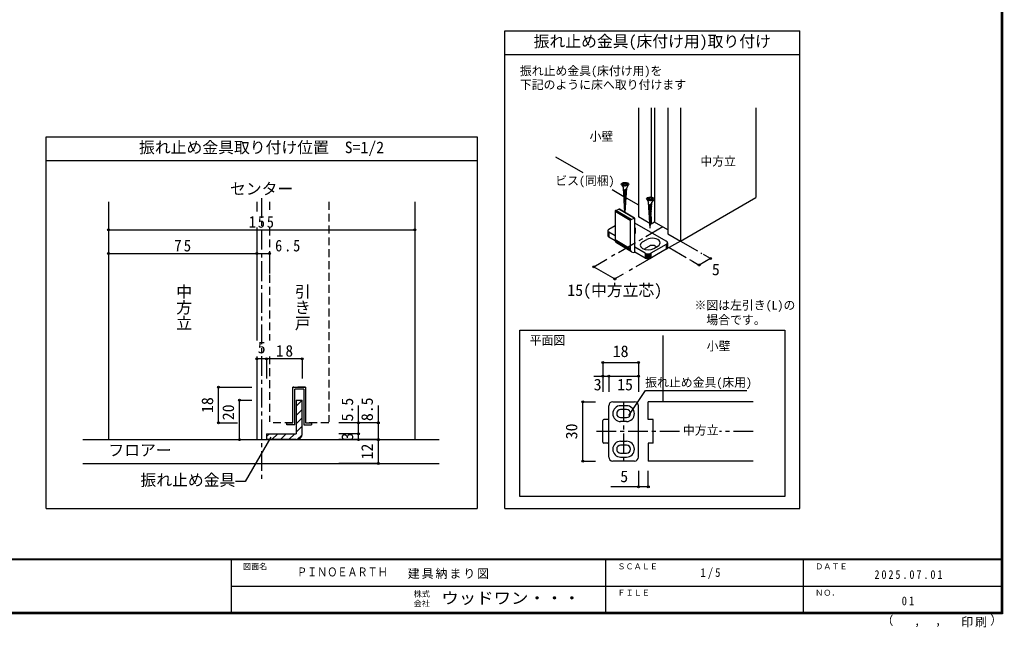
# Model space of a CAD drawing. Units: millimetres at full size, sheet at 1:5, with parts at other scales. Extents: x -973 to 977, y -718 to 696.
# Drawn here: x -266 to 977, y -718 to 51 of the extents above; entities that cross this region are included whole.
import ezdxf
from ezdxf.enums import TextEntityAlignment as Align

# ---------------------------------------------------------------- set-up
doc = ezdxf.new("R2010")
doc.units = ezdxf.units.MM
doc.header["$LTSCALE"] = 5
doc.header["$PDMODE"] = 32
doc.header["$PDSIZE"] = 2.5
doc.linetypes.add('CHAIN1', pattern=[8, 5, -1, 1, -1])
doc.linetypes.add('DASHED2', pattern=[3, 2, -1])
for name, color, linetype in [('0-6_扉', 2, 'Continuous'), ('0-7_金物', 7, 'Continuous'), ('0-A_文字', 7, 'Continuous'), ('0-B_寸法', 7, 'Continuous'), ('1-1_通り芯', 4, 'CHAIN1'), ('1-3_仕上げ', 2, 'Continuous'), ('1-4_枠', 3, 'Continuous'), ('1-6_扉', 7, 'DASHED2'), ('1-7_金物', 7, 'Continuous'), ('1-A_文字', 7, 'Continuous'), ('1-B_寸法', 7, 'Continuous'), ('F-1_枠', 6, 'Continuous'), ('F-A_文字', 7, 'Continuous')]:
    doc.layers.add(name, color=color, linetype=linetype)
doc.styles.add('@ＭＳ ゴシック', font='')
doc.styles.add('ＭＳ ゴシック', font='')
doc.styles.get('@ＭＳ ゴシック').set_extended_font_data('@MS Gothic')
doc.styles.get('ＭＳ ゴシック').set_extended_font_data('MS Gothic')

msp = doc.modelspace()

# ---------------------------------------------------------------- linework, layer by layer
at = {"layer": '0-6_扉'}
for p, q in [((516.628, -60.971), (516.628, -198.71)), ((532.538, -60.971), (532.538, -173.427)), ((536.957, -60.971), (536.957, -205.344)), ((553.751, -60.971), (553.751, -220.143)), ((569.661, -60.971), (569.661, -229.329)), ((665.12, -60.971), (665.12, -174.215)), ((531.125, -207.08), (516.628, -198.71)), ((532.538, -197.994), (532.538, -207.895)), ((532.538, -207.895), (531.85, -207.498)), ((536.957, -205.344), (532.538, -207.895)), ((553.751, -215.04), (536.957, -205.344))]:
    msp.add_line(p, q, dxfattribs=at)
at = {"layer": '0-6_扉', "color": 7}
for p, q in [((411.904, -122.938), (446.197, -142.737)), ((483.236, -164.122), (498.251, -172.791)), ((501.007, -174.382), (516.628, -183.401))]:
    msp.add_line(p, q, dxfattribs=at)
at = {"layer": '0-6_扉'}
msp.add_lwpolyline([(553.751, -220.143), (569.661, -229.329), (665.12, -174.215)], dxfattribs=at)
at = {"layer": '0-7_金物'}
for p, q in [((495.696, -158.608), (497.521, -161.767)), ((495.802, -156.836), (499.165, -156.836)), ((495.802, -156.836), (495.802, -157.87)), ((495.802, -157.87), (499.165, -157.87)), ((499.165, -156.836), (499.165, -155.32)), ((499.165, -155.32), (500.199, -155.32)), ((499.165, -159.386), (499.165, -157.87)), ((499.165, -159.386), (500.199, -159.386)), ((500.199, -156.836), (500.199, -155.32)), ((500.199, -156.836), (503.562, -156.836)), ((503.667, -158.608), (501.843, -161.767)), ((503.562, -157.87), (503.562, -156.836)), ((499.594, -193.07), (497.521, -161.767)), ((501.738, -163.342), (497.774, -165.586)), ((501.63, -164.97), (497.874, -167.097)), ((501.523, -166.598), (497.974, -168.607)), ((501.415, -168.226), (498.074, -170.118)), ((501.307, -169.854), (498.174, -171.628)), ((501.199, -171.483), (498.274, -173.138)), ((501.091, -173.111), (498.374, -174.649)), ((499.762, -193.17), (501.843, -161.767)), ((530.984, -175.207), (530.984, -173.691)), ((530.984, -173.691), (532.018, -173.691)), ((532.018, -175.207), (532.018, -173.691)), ((500.983, -174.739), (498.474, -176.159)), ((500.875, -176.367), (498.574, -177.67)), ((500.768, -177.995), (498.674, -179.18)), ((500.66, -179.623), (498.774, -180.691)), ((500.552, -181.251), (498.874, -182.201)), ((500.444, -182.879), (498.974, -183.711)), ((500.336, -184.508), (499.075, -185.222)), ((500.228, -186.136), (499.175, -186.732)), ((527.516, -176.979), (529.34, -180.139)), ((527.622, -175.207), (530.984, -175.207)), ((527.622, -175.207), (527.622, -176.241)), ((527.622, -176.241), (530.984, -176.241)), ((531.501, -212.757), (529.34, -180.139)), ((533.558, -181.713), (529.593, -183.958)), ((533.45, -183.341), (529.694, -185.468)), ((533.342, -184.969), (529.794, -186.978)), ((530.984, -177.757), (530.984, -176.241)), ((530.984, -177.757), (532.018, -177.757)), ((531.501, -212.757), (533.662, -180.139)), ((532.018, -175.207), (535.381, -175.207)), ((535.487, -176.979), (533.662, -180.139)), ((535.381, -176.241), (535.381, -175.207)), ((506.311, -203.386), (487.027, -191.896)), ((487.027, -191.896), (487.027, -227.619)), ((506.343, -203.093), (487.06, -191.602)), ((506.439, -202.791), (487.155, -191.301)), ((506.591, -202.503), (487.308, -191.013)), ((506.789, -202.248), (487.506, -190.757)), ((507.02, -202.043), (487.737, -190.552)), ((487.985, -190.412), (491.815, -188.805)), ((507.268, -201.902), (487.985, -190.412)), ((511.098, -200.295), (491.815, -188.805)), ((511.346, -200.228), (492.063, -188.737)), ((511.577, -200.239), (492.294, -188.749)), ((511.776, -200.328), (492.492, -188.838)), ((500.12, -187.764), (499.275, -188.243)), ((500.012, -189.392), (499.375, -189.753)), ((499.905, -191.02), (499.475, -191.263)), ((533.235, -186.597), (529.894, -188.489)), ((533.127, -188.226), (529.994, -189.999)), ((533.019, -189.854), (530.094, -191.51)), ((532.911, -191.482), (530.194, -193.02)), ((532.803, -193.11), (530.294, -194.53)), ((532.695, -194.738), (530.394, -196.041)), ((532.587, -196.366), (530.494, -197.551)), ((532.479, -197.994), (530.594, -199.062)), ((479.352, -214.107), (487.027, -209.676)), ((506.311, -203.386), (506.311, -239.11)), ((507.268, -201.902), (511.098, -200.295)), ((512.056, -243.195), (512.056, -200.976)), ((551.831, -229.416), (512.056, -206.452)), ((532.372, -199.623), (530.694, -200.572)), ((532.264, -201.251), (530.794, -202.083)), ((532.156, -202.879), (530.894, -203.593)), ((532.048, -204.507), (530.994, -205.103)), ((531.94, -206.135), (531.094, -206.614)), ((531.832, -207.763), (531.195, -208.124)), ((531.724, -209.391), (531.295, -209.635)), ((477.888, -216.148), (477.888, -222.272)), ((478.058, -216.895), (478.058, -223.019)), ((478.558, -217.592), (478.558, -223.715)), ((487.027, -222.621), (479.352, -218.19)), ((479.352, -218.19), (479.352, -224.313)), ((512.333, -213.086), (512.333, -219.21)), ((487.131, -228.804), (479.352, -224.313)), ((506.311, -239.11), (487.027, -227.619)), ((506.506, -240.709), (487.223, -229.218)), ((507.08, -242.035), (487.797, -230.544)), ((507.993, -242.997), (488.71, -231.506)), ((521.779, -230.437), (527.082, -227.375)), ((530.618, -235.54), (525.314, -238.602)), ((551.831, -233.499), (532.385, -244.726)), ((535.921, -238.602), (541.224, -235.54)), ((551.831, -233.499), (551.831, -239.623)), ((552.625, -232.901), (552.625, -239.025)), ((553.125, -232.205), (553.125, -238.329)), ((553.295, -231.458), (553.295, -237.581)), ((525.314, -244.726), (512.056, -237.071)), ((525.314, -250.849), (512.056, -243.195)), ((525.314, -244.726), (525.314, -250.849)), ((526.35, -245.184), (526.35, -251.308)), ((527.556, -245.473), (527.556, -251.597)), ((528.85, -245.571), (528.85, -251.695)), ((530.144, -245.473), (530.144, -251.597)), ((531.35, -245.184), (531.35, -251.308)), ((551.831, -239.623), (532.385, -250.849)), ((532.385, -244.726), (532.385, -250.849)), ((366.661, -342.079), (701.52, -342.079)), ((366.661, -552.197), (366.661, -342.079)), ((701.52, -342.079), (701.52, -552.197)), ((701.52, -552.197), (366.661, -552.197))]:
    msp.add_line(p, q, dxfattribs=at)
for points in [[(500.199, -159.386), (500.199, -157.87), (503.562, -157.87)], [(532.018, -177.757), (532.018, -176.241), (535.381, -176.241)]]:
    msp.add_lwpolyline(points, dxfattribs=at)
for centre in [(499.682, -157.353), (531.501, -175.724)]:
    msp.add_ellipse(centre, major_axis=(4.71, 0), ratio=0.5, dxfattribs=at)
for centre, major_axis, ratio, start_param, end_param in [((487.985, -191.494), (0.64, 1.074), 0.663414, 0.73181839, 2.30261472), ((491.815, -189.887), (0.64, 1.074), 0.663414, 6.22960554, 7.0150037), ((507.268, -202.985), (0.64, 1.074), 0.663414, 0.73181839, 2.30261472), ((511.098, -201.378), (0.64, 1.074), 0.663414, 5.44420737, 7.0150037), ((482.888, -216.148), (-5, 0), 0.57735, 5.49778714, 7.06858347), ((482.888, -222.272), (-5, 0), 0.57735, 6.28318531, 7.06858347), ((502.333, -213.086), (10, 0), 0.57735, 6.04714601, 6.5192246), ((502.333, -219.21), (10, 0), 0.57735, 6.04714601, 6.5192246), ((492.772, -225.209), (3.839, 6.443), 0.663414, 2.30261472, 3.08801288), ((528.85, -234.52), (10, 0), 0.57735, 2.35619449, 5.49778714), ((534.153, -231.458), (10, 0), 0.57735, 5.49778714, 8.6393798), ((534.153, -237.581), (5, 0), 0.57735, 0.26179939, 2.35619449), ((548.295, -231.458), (-5, 0), 0.57735, 2.35619449, 3.92699082), ((512.056, -236.7), (3.839, 6.443), 0.663414, 2.30261472, 3.87341104), ((528.85, -240.643), (5, 0), 0.57735, 2.35619449, 2.78022553), ((528.85, -242.684), (-5, 0), 0.57735, 0.78539816, 2.35619449), ((548.295, -237.581), (-5, 0), 0.57735, 2.35619449, 3.14159265), ((528.85, -248.808), (-5, 0), 0.57735, 0.78539816, 2.35619449)]:
    msp.add_ellipse(centre, major_axis=major_axis, ratio=ratio, start_param=start_param, end_param=end_param, dxfattribs=at)
at = {"layer": '0-A_文字', "color": 3}
for p, q in [((347.797, 36.633), (720.509, 36.633)), ((347.797, -567.5), (347.797, 36.633)), ((720.509, -567.5), (720.509, 36.633)), ((347.797, 6.633), (720.509, 6.633)), ((-232.203, -97.5), (312.797, -97.5)), ((-232.203, -567.5), (-232.203, -97.5)), ((312.797, -97.5), (312.797, -567.5)), ((-232.203, -127.5), (312.797, -127.5)), ((-232.203, -567.5), (312.797, -567.5)), ((347.797, -567.5), (720.509, -567.5))]:
    msp.add_line(p, q, dxfattribs=at)
at = {"layer": '0-A_文字', "color": 4}
for p, q in [((504.518, -449.741), (525.742, -418.374)), ((525.742, -418.374), (653.73, -418.374))]:
    msp.add_line(p, q, dxfattribs=at)
at = {"layer": '0-B_寸法', "color": 4, "linetype": 'CHAIN1'}
for p, q in [((547.564, -211.468), (478.993, -251.057)), ((569.661, -229.329), (500.196, -269.434)), ((569.661, -229.329), (596.767, -244.978)), ((555.366, -237.581), (584.763, -254.554))]:
    msp.add_line(p, q, dxfattribs=at)
at = {"layer": '0-B_寸法', "color": 4}
for p, q in [((607.698, -251.289), (598.727, -246.11)), ((460.209, -261.902), (476.852, -252.293)), ((584.763, -254.554), (593.404, -259.542)), ((607.698, -251.289), (593.404, -259.542)), ((460.209, -261.902), (486.725, -277.211)), ((497.183, -271.174), (486.725, -277.211))]:
    msp.add_line(p, q, dxfattribs=at)
at = {"layer": '0-B_寸法'}
for p in [(460.209, -261.902), (593.404, -259.542), (607.698, -251.289), (486.725, -277.211)]:
    msp.add_point(p, dxfattribs=at)
at = {"layer": '1-1_通り芯'}
msp.add_line((40.297, -174.852), (40.297, -532.789), dxfattribs=at)
at = {"layer": '1-3_仕上げ'}
for p, q in [((547.861, -432.479), (547.861, -348.529)), ((-185.709, -480.443), (264.785, -480.443)), ((-185.709, -510.443), (264.785, -510.443))]:
    msp.add_line(p, q, dxfattribs=at)
at = {"layer": '1-4_枠'}
for p, q in [((-153.453, -179.652), (-153.453, -480.443)), ((34.047, -179.652), (34.047, -192.081)), ((234.047, -179.652), (234.047, -480.443)), ((34.047, -212.081), (34.047, -355.167)), ((34.047, -375.167), (34.047, -480.443)), ((529.111, -454.979), (529.111, -432.479)), ((661.611, -432.479), (529.111, -432.479)), ((529.111, -484.979), (529.111, -507.479)), ((535.361, -484.979), (529.111, -484.979)), ((661.611, -507.479), (529.111, -507.479))]:
    msp.add_line(p, q, dxfattribs=at)
at = {"layer": '1-4_枠', "color": 4, "linetype": 'CHAIN1'}
for p, q in [((497.861, -432.479), (497.861, -507.479)), ((568.646, -469.979), (462.407, -469.979)), ((661.611, -469.979), (619.201, -469.979))]:
    msp.add_line(p, q, dxfattribs=at)
at = {"layer": '1-4_枠'}
msp.add_lwpolyline([(535.361, -484.979), (535.361, -454.979), (529.111, -454.979)], dxfattribs=at)
at = {"layer": '1-6_扉'}
for p, q in [((50.297, -179.652), (50.297, -192.081)), ((125.297, -179.652), (125.297, -457.943)), ((50.297, -212.081), (50.297, -355.167)), ((50.297, -375.167), (50.297, -457.943)), ((79.672, -459.193), (79.672, -414.193)), ((95.922, -414.193), (79.672, -414.193)), ((95.922, -414.193), (95.922, -459.193)), ((79.672, -459.193), (50.297, -459.193)), ((125.297, -459.193), (95.922, -459.193))]:
    msp.add_line(p, q, dxfattribs=at)
at = {"layer": '1-7_金物'}
for p, q in [((79.672, -459.193), (79.672, -414.193)), ((79.672, -414.193), (95.922, -414.193)), ((82.172, -461.693), (82.172, -416.693)), ((93.422, -416.693), (82.172, -416.693)), ((93.422, -416.693), (93.422, -461.693)), ((95.922, -414.193), (95.922, -459.193)), ((484.111, -432.479), (511.611, -432.479)), ((479.111, -502.479), (479.111, -437.479)), ((501.611, -437.479), (494.111, -437.479)), ((501.611, -442.479), (494.111, -442.479)), ((516.611, -502.479), (516.611, -437.479)), ((72.172, -459.193), (79.672, -459.193)), ((72.172, -461.693), (72.172, -459.193)), ((95.922, -459.193), (103.422, -459.193)), ((103.422, -459.193), (103.422, -461.693)), ((471.611, -483.729), (471.611, -456.229)), ((477.861, -454.979), (472.861, -454.979)), ((494.111, -452.479), (501.611, -452.479)), ((501.611, -457.479), (494.111, -457.479)), ((82.172, -461.693), (72.172, -461.693)), ((93.422, -461.693), (103.422, -461.693)), ((494.111, -482.479), (501.611, -482.479)), ((477.861, -484.979), (472.861, -484.979)), ((501.611, -487.479), (494.111, -487.479)), ((511.611, -507.479), (484.111, -507.479)), ((494.111, -497.479), (501.611, -497.479)), ((494.111, -502.479), (501.611, -502.479))]:
    msp.add_line(p, q, dxfattribs=at)
at = {"layer": '1-7_金物', "color": 4}
for p, q in [((84.047, -437.899), (91.547, -430.399)), ((84.047, -449.755), (91.547, -442.255)), ((84.047, -460.362), (91.547, -452.862)), ((84.047, -470.968), (91.547, -463.468)), ((46.547, -476.649), (50.253, -472.943)), ((53.36, -480.443), (60.86, -472.943)), ((63.967, -480.443), (71.466, -472.943)), ((74.573, -480.443), (82.073, -472.943)), ((85.282, -480.341), (91.447, -474.175))]:
    msp.add_line(p, q, dxfattribs=at)
at = {"layer": '1-7_金物', "color": 3}
for p, q in [((84.047, -430.443), (84.047, -472.943)), ((84.047, -430.443), (91.547, -430.443)), ((91.547, -472.943), (91.547, -430.443)), ((46.547, -472.943), (46.547, -480.443)), ((46.547, -472.943), (84.047, -472.943)), ((84.047, -480.443), (46.547, -480.443))]:
    msp.add_line(p, q, dxfattribs=at)
at = {"layer": '1-7_金物'}
for centre, radius, start, end in [((484.111, -437.479), 5, 90, 180), ((511.611, -437.479), 5, 0, 90), ((494.111, -447.479), 10, 90, 270), ((494.111, -447.479), 5, 90, 270), ((501.611, -447.479), 10, 270, 90), ((501.611, -447.479), 5, 270, 90), ((472.861, -456.229), 1.25, 90, 180), ((477.861, -456.229), 1.25, 0, 90), ((472.861, -483.729), 1.25, 180, 270), ((477.861, -483.729), 1.25, 270, 0), ((494.111, -492.479), 10, 90, 270), ((501.611, -492.479), 10, 270, 90), ((494.111, -492.479), 5, 90, 270), ((501.611, -492.479), 5, 270, 90), ((484.111, -502.479), 5, 180, 270), ((511.611, -502.479), 5, 270, 0)]:
    msp.add_arc(centre, radius, start, end, dxfattribs=at)
at = {"layer": '1-7_金物', "color": 3}
msp.add_arc((84.047, -472.943), 7.5, 270, 0, dxfattribs=at)
at = {"layer": '1-A_文字'}
for p, q in [((51.847, -477.231), (19.555, -533.162)), ((19.555, -533.162), (7.055, -533.162))]:
    msp.add_line(p, q, dxfattribs=at)
at = {"layer": '1-B_寸法', "color": 4}
for p, q in [((-153.453, -215.081), (234.047, -215.081)), ((-153.453, -245.081), (-153.453, -270.081)), ((-153.453, -245.081), (34.047, -245.081)), ((34.047, -245.081), (50.297, -245.081)), ((34.047, -245.081), (34.047, -270.081)), ((50.297, -245.081), (50.297, -270.081)), ((46.547, -378.167), (34.047, -378.167)), ((34.047, -378.167), (34.047, -403.167)), ((91.547, -378.167), (46.547, -378.167)), ((46.547, -378.167), (46.547, -403.167)), ((91.547, -378.167), (91.547, -403.167)), ((471.611, -382.871), (516.611, -382.871)), ((471.611, -382.871), (471.611, -399.979)), ((516.611, -382.871), (516.611, -399.979)), ((460.046, -399.979), (479.111, -399.979)), ((471.611, -399.979), (471.611, -419.979)), ((479.111, -399.979), (479.111, -419.979)), ((479.111, -399.979), (516.611, -399.979)), ((516.611, -399.979), (516.611, -419.979)), ((-14.149, -414.193), (27.797, -414.193)), ((-14.149, -459.193), (-14.149, -414.193)), ((12.267, -480.443), (12.267, -430.443)), ((12.267, -430.443), (27.797, -430.443)), ((446.228, -432.479), (462.407, -432.479)), ((446.228, -507.479), (446.228, -432.479)), ((162.797, -472.943), (162.797, -437.025)), ((187.797, -480.443), (187.797, -437.025)), ((-14.149, -459.193), (9.631, -459.193)), ((187.797, -459.193), (137.797, -459.193)), ((12.267, -480.443), (27.797, -480.443)), ((162.797, -472.943), (137.797, -472.943)), ((187.797, -480.443), (137.797, -480.443)), ((162.797, -480.443), (162.797, -472.943)), ((187.797, -510.443), (187.797, -480.443)), ((446.228, -507.479), (462.407, -507.479)), ((187.797, -510.443), (137.797, -510.443)), ((516.611, -519.979), (516.611, -539.995)), ((529.111, -539.995), (529.111, -519.979)), ((529.111, -539.995), (481.733, -539.995))]:
    msp.add_line(p, q, dxfattribs=at)
at = {"layer": '1-B_寸法'}
for p in [(-153.453, -215.081), (234.047, -215.081), (-153.453, -245.081), (34.047, -245.081), (50.297, -245.081), (34.047, -378.167), (46.547, -378.167), (91.547, -378.167), (471.611, -382.871), (516.611, -382.871), (471.611, -399.979), (479.111, -399.979), (516.611, -399.979), (-14.149, -414.193), (12.267, -430.443), (446.228, -432.479), (-14.149, -459.193), (162.797, -459.193), (187.797, -459.193), (162.797, -472.943), (12.267, -480.443), (162.797, -480.443), (187.797, -480.443), (187.797, -510.443), (446.228, -507.479), (516.611, -539.995), (529.111, -539.995)]:
    msp.add_point(p, dxfattribs=at)
at = {"layer": 'F-1_枠'}
for p, q in [((974.986, 695.833), (974.986, -700.833)), ((975.82, 695.833), (975.82, -700.833)), ((976.653, 695.833), (976.653, -700.833)), ((976.653, -631.667), (-973.347, -631.667)), ((976.653, -632.5), (-973.347, -632.5)), ((1.653, -632.5), (1.653, -699.167)), ((474.986, -632.5), (474.986, -699.167)), ((724.986, -632.5), (724.986, -699.167)), ((1.653, -665.833), (974.986, -665.834)), ((976.653, -699.167), (-973.347, -699.167)), ((976.653, -700), (-973.347, -700)), ((976.653, -700.833), (-973.347, -700.833))]:
    msp.add_line(p, q, dxfattribs=at)

# ---------------------------------------------------------------- texts
at = {"layer": '0-A_文字', "style": 'ＭＳ ゴシック'}
for s, height, p in [('振れ止め金具(床付け用)取り付け', 14.66, (384.153, 11.633)), ('振れ止め金具(床付け用)を', 11, (366.706, -22.826)), ('下記のように床へ取り付けます', 11, (366.706, -40.362)), ('小壁', 11, (454.815, -105.743)), ('振れ止め金具取り付け位置\u3000S=1/2', 14.66, (-114.703, -122.5)), ('中方立', 11, (594.89, -137.19)), ('平面図', 11, (379.103, -363.556)), ('小壁', 11, (602.861, -370.987)), ('中方立', 11, (572.861, -477.479))]:
    msp.add_text(s, height=height, dxfattribs=at).set_placement(p, align=Align.BOTTOM_LEFT)
at = {"layer": '0-B_寸法', "style": 'ＭＳ ゴシック'}
for s, height, p in [('ビス(同梱)', 11, (411.429, -161.867)), ('5', 14.66, (609.469, -276.859)), ('15(中方立芯)', 14.66, (426.725, -303.072)), ('※図は左引き(L)の', 11, (587.459, -319.218)), ('\u3000場合です。', 11, (587.459, -337.799))]:
    msp.add_text(s, height=height, dxfattribs=at).set_placement(p, align=Align.BOTTOM_LEFT)
at = {"layer": '1-A_文字', "style": 'ＭＳ ゴシック'}
for s, height, p in [('センター', 14.66, (0.297, -174.852)), ('振れ止め金具(床用)', 11, (525.146, -416.875)), ('フロアー', 14.66, (-153.453, -505.443)), ('振れ止め金具', 14.66, (-112.945, -543.162))]:
    msp.add_text(s, height=height, dxfattribs=at).set_placement(p, align=Align.BOTTOM_LEFT)
at = {"layer": '1-A_文字', "style": '@ＭＳ ゴシック'}
for s, p in [('中方立', (-69.703, -283.011)), ('引き戸', (80.297, -283.011))]:
    msp.add_text(s, height=14.66, rotation=270, dxfattribs=at).set_placement(p, align=Align.BOTTOM_LEFT)
at = {"layer": '1-B_寸法', "style": 'ＭＳ ゴシック'}
for s, p in [('5', (35.297, -375.667)), ('18', (484.111, -380.371)), ('3', (460.046, -422.479)), ('15', (489.736, -422.479)), ('5', (493.643, -538.607))]:
    msp.add_text(s, height=14.66, dxfattribs=at).set_placement(p, align=Align.BOTTOM_LEFT)
for s, p in [('18', (-16.649, -446.693)), ('5.5', (160.297, -457.349)), ('8.5', (185.297, -456.991)), ('20', (9.767, -455.843)), ('30', (443.728, -479.979)), ('3', (160.297, -481.693)), ('12', (185.297, -505.443))]:
    msp.add_text(s, height=14.66, rotation=90, dxfattribs=at).set_placement(p, align=Align.BOTTOM_LEFT)
at = {"layer": '1-B_寸法', "char_height": 14.66, "attachment_point": 7, "style": 'ＭＳ ゴシック'}
for s, insert in [('\\T1.27;\\W0.9;155', (24.047, -212.581)), ('\\T1.27;\\W0.95;75', (-70.328, -242.581)), ('\\T1.27;\\W0.9;6.5', (57.317, -242.581)), ('\\T1.27;\\W0.95;18', (58.422, -375.667))]:
    msp.add_mtext(s, dxfattribs=dict(at, insert=insert))
at = {"layer": 'F-A_文字', "style": 'ＭＳ ゴシック'}
for s, height, p in [('図面名', 7.331, (16.653, -646.667)), ('ＳＣＡＬＥ', 7.331, (489.986, -646.667)), ('ＤＡＴＥ', 7.331, (739.986, -646.667)), ('ＦＩＬＥ', 7.331, (489.986, -680)), ('ＮＯ．', 7.331, (739.986, -680.001)), ('株式', 7.331, (232.486, -681.5)), ('会社', 7.331, (232.486, -693.5)), ('（', 11, (823.992, -718.052)), ('）', 11, (961.387, -717.355)), (',', 11, (865.199, -718.052)), (',', 11, (891.686, -717.588))]:
    msp.add_text(s, height=height, dxfattribs=at).set_placement(p, align=Align.BOTTOM_LEFT)
for s, height, width, p in [('ＰＩＮＯＥＡＲＴＨ', 11, 0.85, (84.986, -656.667)), ('ウッドワン・・・', 14.66, 1.1, (267.486, -692.5))]:
    msp.add_text(s, height=height, dxfattribs=dict(at, width=width)).set_placement(p, align=Align.BOTTOM_LEFT)
at = {"layer": 'F-A_文字', "char_height": 11, "attachment_point": 7, "style": 'ＭＳ ゴシック'}
for s, insert in [('\\T1.17;建具納まり図', (224.986, -656.667)), ('\\T1.38;\\W0.9;1/5', (594.986, -656.667)), ('\\T1.39;\\W0.85;2025.07.01', (814.986, -656.667)), ('\\T1.36;\\W0.9;01', (849.361, -690.001)), ('\\T1.17;印刷', (924.678, -717.82))]:
    msp.add_mtext(s, dxfattribs=dict(at, insert=insert))

doc.saveas('drawing.dxf')
